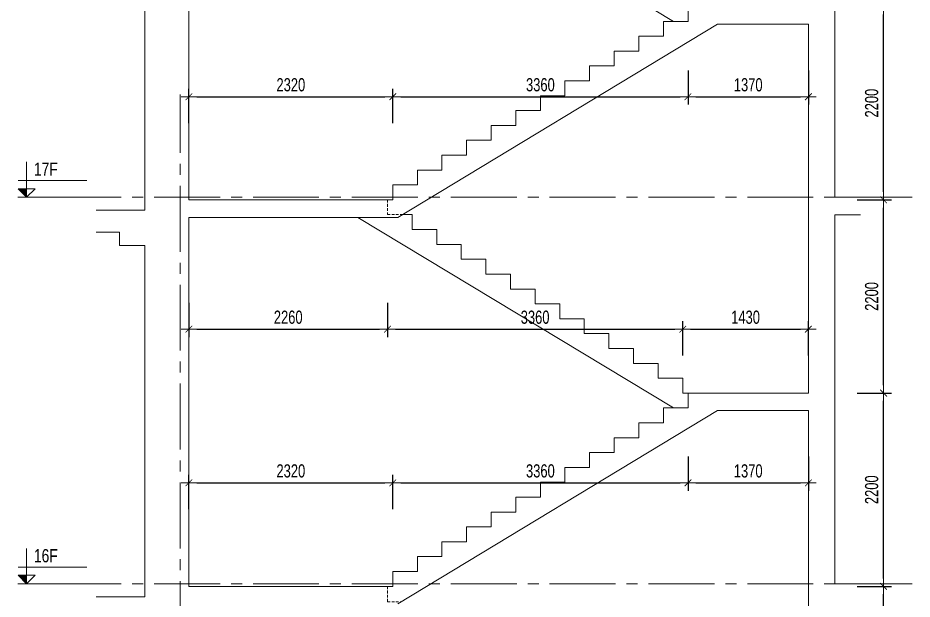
# Model space of a CAD drawing. Header units: millimetres. Extents: x -179076 to 254975, y -18667 to 296191.
# Drawn here: x 10397 to 20573, y 143530 to 150145 of the extents above; entities that cross this region are included whole.
import ezdxf

# ---------------------------------------------------------------- set-up
doc = ezdxf.new("R2010")
doc.units = ezdxf.units.MM
doc.linetypes.add('CENTER2', pattern=[1.125, 0.75, -0.125, 0.125, -0.125])
doc.linetypes.add('HIDDEN2', pattern=[4.762499999999999, 3.175, -1.5875])
doc.layers.get('Defpoints').update_dxf_attribs({"color": 151, "lineweight": 9})
for name, color, linetype, lineweight in [('NDC_S_ANNO', 7, 'Continuous', 20), ('NDC_S_AXIS', 5, 'CENTER2', 13), ('NDC_S_CONTINUOUS', 3, 'Continuous', 20), ('NDC_S_DIM', 1, 'Continuous', 15), ('NDC_S_HIDDEN', 8, 'HIDDEN2', 13), ('NDC_S_SLAB', 2, 'Continuous', 20), ('NDC_S_TEXT SYMBOL', 7, 'Continuous', 20), ('NDC_S_VN TEXT', 7, 'Continuous', 20)]:
    doc.layers.add(name, color=color, linetype=linetype, lineweight=lineweight)
doc.styles.add('NDC_ANNO', font='', dxfattribs={"width": 0.8})
doc.styles.add('NDC_DIM', font='', dxfattribs={"width": 0.75})
doc.styles.get('NDC_ANNO').set_extended_font_data('Dotum')
doc.styles.get('NDC_DIM').set_extended_font_data('Dotum')
doc.dimstyles.new('NDC_dim_60', dxfattribs={"dimscale": 60, "dimtxt": 2.5, "dimasz": 1.5, "dimexe": 1.5, "dimexo": 2.5, "dimgap": 1, "dimtad": 1, "dimdec": 0, "dimzin": 0, "dimdsep": 46, "dimtxsty": 'NDC_DIM', "dimblk": 'DIMMARK', "dimcen": 0.09, "dimdle": 1.2, "dimclrd": 1, "dimclre": 1, "dimclrt": 3, "dimadec": 0, "dimazin": 0, "dimtfac": 1, "dimtdec": 0, "dimtix": 1, "dimtofl": 0, "dimtmove": 0, "dimatfit": 3, "dimfxl": 5, "dimfxlon": 1, "dimtolj": 1, "dimtzin": 0, "dimarcsym": 0})

# ---------------------------------------------------------------- blocks, each defined once
blk = doc.blocks.new('kata_block_CT')
at = {"layer": 'NDC_S_ANNO'}
blk.add_hatch(color=3, dxfattribs=at).paths.add_polyline_path([(0, 1.596954857557648), (-1.612010908633238, 1.596954857557648), (0, 0)])
at = {"layer": 'NDC_S_ANNO', "ltscale": 50}
h = blk.add_hatch(dxfattribs=at)
h.set_pattern_fill('ANSI31', color=256, scale=1.406250541793835, style=0)
h.set_pattern_definition([(45.00000000000001, (0, 5.456968210637569e-12), (-3.157122508925224, 3.157122508925225), [])])
h.paths.add_polyline_path([(0, 1.596954857557648), (0, 0), (1.612010908924276, 1.596954857557648)])
for p, q in [((-1.592704896858777, 3.140833880479477), (11.46947077315417, 3.140833880479477)), ((11.56125648126181, 5.456968210637569e-12), (-1.63869572513795, 5.456968210637569e-12))]:
    blk.add_line(p, q, dxfattribs=at)
for points in [[(0, 6.69495074864426), (0, 0)], [(0, 0), (-1.612010908924276, 1.596954857557648), (0, 1.596954857557648)], [(0, 0), (1.612010908924276, 1.596954857557648), (0, 1.596954857557648)]]:
    blk.add_lwpolyline(points, dxfattribs=at)
at = {"layer": 'NDC_S_ANNO', "color": 8, "ltscale": 50}
blk.add_lwpolyline([(0, 0), (-1.612010908633238, 1.596954857557648), (0, 1.596954857557648)], dxfattribs=at)
at = {"layer": 'NDC_S_TEXT SYMBOL', "color": 3, "style": 'NDC_ANNO', "width": 0.8}
blk.add_attdef('CT', (1.409564409346785, 4.068271311703938), '', height=2.5, dxfattribs=at)
blk = doc.blocks.new('DIMMARK')
at = {"layer": 'NDC_S_DIM', "color": 1}
blk.add_line((-1.5, 0), (1, 0), dxfattribs=at)
at = {"layer": 'NDC_S_DIM', "color": 2, "const_width": 0.1}
blk.add_lwpolyline([(-0.4242640687119285, -0.4242640687119285), (0.4242640687119285, 0.4242640687119285)], dxfattribs=at)
blk = doc.blocks.new('*D2610')
at = {"layer": 'Defpoints', "color": 0, "transparency": 16777216}
for p in [(14603.08707415421, 143675.0816772164), (12342.86135629874, 143475.0816772164), (14603.08707415421, 142360.9282189544)]:
    blk.add_point(p, dxfattribs=at)
at = {"layer": 'NDC_S_DIM', "color": 1, "lineweight": -2, "transparency": 16777216}
for p, q in [((12342.86135629874, 142660.9282189544), (12342.86135629874, 142270.9282189544)), ((14603.08707415421, 142660.9282189544), (14603.08707415421, 142270.9282189544)), ((12432.86135629874, 142360.9282189544), (14513.08707415421, 142360.9282189544))]:
    blk.add_line(p, q, dxfattribs=at)
at = {"layer": 'NDC_S_DIM', "color": 1, "lineweight": -2, "transparency": 16777216, "xscale": 90, "yscale": 90, "zscale": 90, "rotation": 180}
blk.add_blockref('DIMMARK', (12342.86135629874, 142360.9282189544), dxfattribs=at)
at = {"layer": 'NDC_S_DIM', "color": 1, "lineweight": -2, "transparency": 16777216, "xscale": 90, "yscale": 90, "zscale": 90}
blk.add_blockref('DIMMARK', (14603.08707415421, 142360.9282189544), dxfattribs=at)
at = {"layer": 'NDC_S_DIM', "color": 3, "transparency": 16777216, "insert": (13472.97421522647, 142496.0299828622), "char_height": 150, "attachment_point": 5, "style": 'NDC_DIM'}
blk.add_mtext('\\A1;2260', dxfattribs=at)
blk = doc.blocks.new('*D2611')
at = {"layer": 'Defpoints', "color": 0, "transparency": 16777216}
for p in [(14603.08707415421, 143675.0816772164), (17963.31279189504, 142360.9282189544), (17963.31279189504, 141585.2355233724)]:
    blk.add_point(p, dxfattribs=at)
at = {"layer": 'NDC_S_DIM', "color": 1, "lineweight": -2, "transparency": 16777216}
for p, q in [((14603.08707415421, 142660.9282189544), (14603.08707415421, 142270.9282189544)), ((17963.31279189504, 142060.9282189544), (17963.31279189504, 142450.9282189544)), ((14693.08707415421, 142360.9282189544), (17873.31279189504, 142360.9282189544))]:
    blk.add_line(p, q, dxfattribs=at)
at = {"layer": 'NDC_S_DIM', "color": 1, "lineweight": -2, "transparency": 16777216, "xscale": 90, "yscale": 90, "zscale": 90, "rotation": 180}
blk.add_blockref('DIMMARK', (14603.08707415421, 142360.9282189544), dxfattribs=at)
at = {"layer": 'NDC_S_DIM', "color": 1, "lineweight": -2, "transparency": 16777216, "xscale": 90, "yscale": 90, "zscale": 90}
blk.add_blockref('DIMMARK', (17963.31279189504, 142360.9282189544), dxfattribs=at)
at = {"layer": 'NDC_S_DIM', "color": 3, "transparency": 16777216, "insert": (16283.19993302463, 142496.0299828622), "char_height": 150, "attachment_point": 5, "style": 'NDC_DIM'}
blk.add_mtext('\\A1;3360', dxfattribs=at)
blk = doc.blocks.new('*D2595')
at = {"layer": 'Defpoints', "color": 0, "transparency": 16777216}
for p in [(14663.08707415421, 144853.2790797823), (14663.08707415421, 143844.3124464492), (12343.08707403957, 143675.0816772164)]:
    blk.add_point(p, dxfattribs=at)
at = {"layer": 'NDC_S_DIM', "color": 1, "lineweight": -2, "transparency": 16777216}
for p, q in [((12343.08707403957, 144553.2790797823), (12343.08707403957, 144943.2790797823)), ((14663.08707415421, 144553.2790797823), (14663.08707415421, 144943.2790797823)), ((12433.08707403957, 144853.2790797823), (14573.08707415421, 144853.2790797823))]:
    blk.add_line(p, q, dxfattribs=at)
at = {"layer": 'NDC_S_DIM', "color": 1, "lineweight": -2, "transparency": 16777216, "xscale": 90, "yscale": 90, "zscale": 90, "rotation": 180}
blk.add_blockref('DIMMARK', (12343.08707403957, 144853.2790797823), dxfattribs=at)
at = {"layer": 'NDC_S_DIM', "color": 1, "lineweight": -2, "transparency": 16777216, "xscale": 90, "yscale": 90, "zscale": 90}
blk.add_blockref('DIMMARK', (14663.08707415421, 144853.2790797823), dxfattribs=at)
at = {"layer": 'NDC_S_DIM', "color": 3, "transparency": 16777216, "insert": (13503.08707409689, 144988.38084369), "char_height": 150, "attachment_point": 5, "style": 'NDC_DIM'}
blk.add_mtext('\\A1;2320', dxfattribs=at)
blk = doc.blocks.new('*D2596')
at = {"layer": 'Defpoints', "color": 0, "transparency": 16777216}
for p in [(18023.08707415421, 145705.8509079877), (18023.08707415421, 144853.2790797823), (14663.08707415421, 143844.3124464492)]:
    blk.add_point(p, dxfattribs=at)
at = {"layer": 'NDC_S_DIM', "color": 1, "lineweight": -2, "transparency": 16777216}
for p, q in [((18023.08707415421, 145153.2790797823), (18023.08707415421, 144763.2790797823)), ((14663.08707415421, 144553.2790797823), (14663.08707415421, 144943.2790797823)), ((14753.08707415421, 144853.2790797823), (17933.08707415421, 144853.2790797823))]:
    blk.add_line(p, q, dxfattribs=at)
at = {"layer": 'NDC_S_DIM', "color": 1, "lineweight": -2, "transparency": 16777216, "xscale": 90, "yscale": 90, "zscale": 90, "rotation": 180}
blk.add_blockref('DIMMARK', (14663.08707415421, 144853.2790797823), dxfattribs=at)
at = {"layer": 'NDC_S_DIM', "color": 1, "lineweight": -2, "transparency": 16777216, "xscale": 90, "yscale": 90, "zscale": 90}
blk.add_blockref('DIMMARK', (18023.08707415421, 144853.2790797823), dxfattribs=at)
at = {"layer": 'NDC_S_DIM', "color": 3, "transparency": 16777216, "insert": (16343.08707415421, 144988.38084369), "char_height": 150, "attachment_point": 5, "style": 'NDC_DIM'}
blk.add_mtext('\\A1;3360', dxfattribs=at)
blk = doc.blocks.new('*D2597')
at = {"layer": 'Defpoints', "color": 0, "transparency": 16777216}
for p in [(18023.08707415421, 145705.8509079877), (19393.08707400208, 145675.0816772185), (19393.08707400208, 144853.2790797823)]:
    blk.add_point(p, dxfattribs=at)
at = {"layer": 'NDC_S_DIM', "color": 1, "lineweight": -2, "transparency": 16777216}
for p, q in [((18023.08707415421, 145153.2790797823), (18023.08707415421, 144763.2790797823)), ((19393.08707400208, 145153.2790797823), (19393.08707400208, 144763.2790797823)), ((18113.08707415421, 144853.2790797823), (19303.08707400208, 144853.2790797823))]:
    blk.add_line(p, q, dxfattribs=at)
at = {"layer": 'NDC_S_DIM', "color": 1, "lineweight": -2, "transparency": 16777216, "xscale": 90, "yscale": 90, "zscale": 90, "rotation": 180}
blk.add_blockref('DIMMARK', (18023.08707415421, 144853.2790797823), dxfattribs=at)
at = {"layer": 'NDC_S_DIM', "color": 1, "lineweight": -2, "transparency": 16777216, "xscale": 90, "yscale": 90, "zscale": 90}
blk.add_blockref('DIMMARK', (19393.08707400208, 144853.2790797823), dxfattribs=at)
at = {"layer": 'NDC_S_DIM', "color": 3, "transparency": 16777216, "insert": (18708.08707407815, 144988.38084369), "char_height": 150, "attachment_point": 5, "style": 'NDC_DIM'}
blk.add_mtext('\\A1;1370', dxfattribs=at)
blk = doc.blocks.new('*D2598')
at = {"layer": 'Defpoints', "color": 0, "transparency": 16777216}
for p in [(14603.08707415421, 148075.0816772164), (12343.08707403957, 147875.0816772164), (14603.08707415421, 146602.6517819487)]:
    blk.add_point(p, dxfattribs=at)
at = {"layer": 'NDC_S_DIM', "color": 1, "lineweight": -2, "transparency": 16777216}
for p, q in [((12343.08707403957, 146902.6517819487), (12343.08707403957, 146512.6517819487)), ((14603.08707415421, 146902.6517819487), (14603.08707415421, 146512.6517819487)), ((12433.08707403957, 146602.6517819487), (14513.08707415421, 146602.6517819487))]:
    blk.add_line(p, q, dxfattribs=at)
at = {"layer": 'NDC_S_DIM', "color": 1, "lineweight": -2, "transparency": 16777216, "xscale": 90, "yscale": 90, "zscale": 90, "rotation": 180}
blk.add_blockref('DIMMARK', (12343.08707403957, 146602.6517819487), dxfattribs=at)
at = {"layer": 'NDC_S_DIM', "color": 1, "lineweight": -2, "transparency": 16777216, "xscale": 90, "yscale": 90, "zscale": 90}
blk.add_blockref('DIMMARK', (14603.08707415421, 146602.6517819487), dxfattribs=at)
at = {"layer": 'NDC_S_DIM', "color": 3, "transparency": 16777216, "insert": (13473.08707409689, 146737.7535458564), "char_height": 150, "attachment_point": 5, "style": 'NDC_DIM'}
blk.add_mtext('\\A1;2260', dxfattribs=at)
blk = doc.blocks.new('*D2599')
at = {"layer": 'Defpoints', "color": 0, "transparency": 16777216}
for p in [(14603.08707415421, 148075.0816772164), (17963.08707415421, 146602.6517819487), (17963.08707415421, 146044.3124464492)]:
    blk.add_point(p, dxfattribs=at)
at = {"layer": 'NDC_S_DIM', "color": 1, "lineweight": -2, "transparency": 16777216}
for p, q in [((14603.08707415421, 146902.6517819487), (14603.08707415421, 146512.6517819487)), ((17963.08707415421, 146302.6517819487), (17963.08707415421, 146692.6517819487)), ((14693.08707415421, 146602.6517819487), (17873.08707415421, 146602.6517819487))]:
    blk.add_line(p, q, dxfattribs=at)
at = {"layer": 'NDC_S_DIM', "color": 1, "lineweight": -2, "transparency": 16777216, "xscale": 90, "yscale": 90, "zscale": 90, "rotation": 180}
blk.add_blockref('DIMMARK', (14603.08707415421, 146602.6517819487), dxfattribs=at)
at = {"layer": 'NDC_S_DIM', "color": 1, "lineweight": -2, "transparency": 16777216, "xscale": 90, "yscale": 90, "zscale": 90}
blk.add_blockref('DIMMARK', (17963.08707415421, 146602.6517819487), dxfattribs=at)
at = {"layer": 'NDC_S_DIM', "color": 3, "transparency": 16777216, "insert": (16283.08707415421, 146737.7535458564), "char_height": 150, "attachment_point": 5, "style": 'NDC_DIM'}
blk.add_mtext('\\A1;3360', dxfattribs=at)
blk = doc.blocks.new('*D2600')
at = {"layer": 'Defpoints', "color": 0, "transparency": 16777216}
for p in [(19393.08707400205, 146602.6517819487), (17963.08707415421, 146044.3124464492), (19393.08707400205, 145875.0816772185)]:
    blk.add_point(p, dxfattribs=at)
at = {"layer": 'NDC_S_DIM', "color": 1, "lineweight": -2, "transparency": 16777216}
for p, q in [((17963.08707415421, 146302.6517819487), (17963.08707415421, 146692.6517819487)), ((19393.08707400205, 146302.6517819487), (19393.08707400205, 146692.6517819487)), ((18053.08707415421, 146602.6517819487), (19303.08707400205, 146602.6517819487))]:
    blk.add_line(p, q, dxfattribs=at)
at = {"layer": 'NDC_S_DIM', "color": 1, "lineweight": -2, "transparency": 16777216, "xscale": 90, "yscale": 90, "zscale": 90, "rotation": 180}
blk.add_blockref('DIMMARK', (17963.08707415421, 146602.6517819487), dxfattribs=at)
at = {"layer": 'NDC_S_DIM', "color": 1, "lineweight": -2, "transparency": 16777216, "xscale": 90, "yscale": 90, "zscale": 90}
blk.add_blockref('DIMMARK', (19393.08707400205, 146602.6517819487), dxfattribs=at)
at = {"layer": 'NDC_S_DIM', "color": 3, "transparency": 16777216, "insert": (18678.08707407813, 146737.7535458564), "char_height": 150, "attachment_point": 5, "style": 'NDC_DIM'}
blk.add_mtext('\\A1;1430', dxfattribs=at)
blk = doc.blocks.new('*D2639')
at = {"layer": 'Defpoints', "color": 0, "transparency": 16777216}
for p in [(14663.08707415421, 149248.1404241254), (12343.08707403957, 148075.0816772164), (14663.08707415421, 148075.0816772164)]:
    blk.add_point(p, dxfattribs=at)
at = {"layer": 'NDC_S_DIM', "color": 1, "lineweight": -2, "transparency": 16777216}
for p, q in [((12343.08707403957, 148948.1404241254), (12343.08707403957, 149338.1404241254)), ((14663.08707415421, 148948.1404241254), (14663.08707415421, 149338.1404241254)), ((12433.08707403957, 149248.1404241254), (14573.08707415421, 149248.1404241254))]:
    blk.add_line(p, q, dxfattribs=at)
at = {"layer": 'NDC_S_DIM', "color": 1, "lineweight": -2, "transparency": 16777216, "xscale": 90, "yscale": 90, "zscale": 90, "rotation": 180}
blk.add_blockref('DIMMARK', (12343.08707403957, 149248.1404241254), dxfattribs=at)
at = {"layer": 'NDC_S_DIM', "color": 1, "lineweight": -2, "transparency": 16777216, "xscale": 90, "yscale": 90, "zscale": 90}
blk.add_blockref('DIMMARK', (14663.08707415421, 149248.1404241254), dxfattribs=at)
at = {"layer": 'NDC_S_DIM', "color": 3, "transparency": 16777216, "insert": (13503.08707409689, 149383.2421880332), "char_height": 150, "attachment_point": 5, "style": 'NDC_DIM'}
blk.add_mtext('\\A1;2320', dxfattribs=at)
blk = doc.blocks.new('*D2640')
at = {"layer": 'Defpoints', "color": 0, "transparency": 16777216}
for p in [(18023.08707415421, 150105.8509079877), (18023.08707415421, 149248.1404241254), (14663.08707415421, 148075.0816772164)]:
    blk.add_point(p, dxfattribs=at)
at = {"layer": 'NDC_S_DIM', "color": 1, "lineweight": -2, "transparency": 16777216}
for p, q in [((18023.08707415421, 149548.1404241254), (18023.08707415421, 149158.1404241254)), ((14663.08707415421, 148948.1404241254), (14663.08707415421, 149338.1404241254)), ((14753.08707415421, 149248.1404241254), (17933.08707415421, 149248.1404241254))]:
    blk.add_line(p, q, dxfattribs=at)
at = {"layer": 'NDC_S_DIM', "color": 1, "lineweight": -2, "transparency": 16777216, "xscale": 90, "yscale": 90, "zscale": 90, "rotation": 180}
blk.add_blockref('DIMMARK', (14663.08707415421, 149248.1404241254), dxfattribs=at)
at = {"layer": 'NDC_S_DIM', "color": 1, "lineweight": -2, "transparency": 16777216, "xscale": 90, "yscale": 90, "zscale": 90}
blk.add_blockref('DIMMARK', (18023.08707415421, 149248.1404241254), dxfattribs=at)
at = {"layer": 'NDC_S_DIM', "color": 3, "transparency": 16777216, "insert": (16343.08707415421, 149383.2421880332), "char_height": 150, "attachment_point": 5, "style": 'NDC_DIM'}
blk.add_mtext('\\A1;3360', dxfattribs=at)
blk = doc.blocks.new('*D2641')
at = {"layer": 'Defpoints', "color": 0, "transparency": 16777216}
for p in [(18023.08707415421, 150105.8509079877), (19393.08707400208, 150075.0816772185), (19393.08707400208, 149248.1404241254)]:
    blk.add_point(p, dxfattribs=at)
at = {"layer": 'NDC_S_DIM', "color": 1, "lineweight": -2, "transparency": 16777216}
for p, q in [((18023.08707415421, 149548.1404241254), (18023.08707415421, 149158.1404241254)), ((19393.08707400208, 149548.1404241254), (19393.08707400208, 149158.1404241254)), ((18113.08707415421, 149248.1404241254), (19303.08707400208, 149248.1404241254))]:
    blk.add_line(p, q, dxfattribs=at)
at = {"layer": 'NDC_S_DIM', "color": 1, "lineweight": -2, "transparency": 16777216, "xscale": 90, "yscale": 90, "zscale": 90, "rotation": 180}
blk.add_blockref('DIMMARK', (18023.08707415421, 149248.1404241254), dxfattribs=at)
at = {"layer": 'NDC_S_DIM', "color": 1, "lineweight": -2, "transparency": 16777216, "xscale": 90, "yscale": 90, "zscale": 90}
blk.add_blockref('DIMMARK', (19393.08707400208, 149248.1404241254), dxfattribs=at)
at = {"layer": 'NDC_S_DIM', "color": 3, "transparency": 16777216, "insert": (18708.08707407814, 149383.2421880332), "char_height": 150, "attachment_point": 5, "style": 'NDC_DIM'}
blk.add_mtext('\\A1;1370', dxfattribs=at)
blk = doc.blocks.new('*D2997')
at = {"layer": 'Defpoints', "color": 0, "transparency": 16777216}
for p in [(14663.08707415422, 143675.0816772165), (20248.54102584863, 143675.0816772165), (17963.31279189505, 141411.0816772185)]:
    blk.add_point(p, dxfattribs=at)
at = {"layer": 'NDC_S_DIM', "color": 1, "lineweight": -2, "transparency": 16777216}
for p, q in [((19948.54102584863, 143675.0816772165), (20338.54102584863, 143675.0816772165)), ((20248.54102584863, 141501.0816772185), (20248.54102584863, 143585.0816772165)), ((19948.54102584863, 141411.0816772185), (20338.54102584863, 141411.0816772185))]:
    blk.add_line(p, q, dxfattribs=at)
at = {"layer": 'NDC_S_DIM', "color": 1, "lineweight": -2, "transparency": 16777216, "xscale": 90, "yscale": 90, "zscale": 90}
for p, rotation in [((20248.54102584863, 143675.0816772165), 90), ((20248.54102584863, 141411.0816772185), 270)]:
    blk.add_blockref('DIMMARK', p, dxfattribs=dict(at, rotation=rotation))
at = {"layer": 'NDC_S_DIM', "color": 3, "transparency": 16777216, "insert": (20113.43926194094, 142543.0816772175), "char_height": 150, "attachment_point": 5, "rotation": 90, "style": 'NDC_DIM'}
blk.add_mtext('\\A1;2264', dxfattribs=at)
blk = doc.blocks.new('*D2998')
at = {"layer": 'Defpoints', "color": 0, "transparency": 16777216}
for p in [(17963.08707415422, 145875.0816772185), (20248.54102584864, 145875.0816772185), (14663.08707415422, 143675.0816772165)]:
    blk.add_point(p, dxfattribs=at)
at = {"layer": 'NDC_S_DIM', "color": 1, "lineweight": -2, "transparency": 16777216}
for p, q in [((19948.54102584864, 145875.0816772185), (20338.54102584864, 145875.0816772185)), ((20248.54102584864, 143765.0816772165), (20248.54102584864, 145785.0816772185)), ((19948.54102584864, 143675.0816772165), (20338.54102584864, 143675.0816772165))]:
    blk.add_line(p, q, dxfattribs=at)
at = {"layer": 'NDC_S_DIM', "color": 1, "lineweight": -2, "transparency": 16777216, "xscale": 90, "yscale": 90, "zscale": 90}
for p, rotation in [((20248.54102584864, 145875.0816772185), 90), ((20248.54102584864, 143675.0816772165), 270)]:
    blk.add_blockref('DIMMARK', p, dxfattribs=dict(at, rotation=rotation))
at = {"layer": 'NDC_S_DIM', "color": 3, "transparency": 16777216, "insert": (20113.43926194094, 144775.0816772175), "char_height": 150, "attachment_point": 5, "rotation": 90, "style": 'NDC_DIM'}
blk.add_mtext('\\A1;2200', dxfattribs=at)
blk = doc.blocks.new('*D2999')
at = {"layer": 'Defpoints', "color": 0, "transparency": 16777216}
for p in [(14663.08707415421, 148075.0816772165), (20248.54102584865, 148075.0816772165), (17963.08707415422, 145875.0816772185)]:
    blk.add_point(p, dxfattribs=at)
at = {"layer": 'NDC_S_DIM', "color": 1, "lineweight": -2, "transparency": 16777216}
for p, q in [((19948.54102584865, 148075.0816772165), (20338.54102584865, 148075.0816772165)), ((20248.54102584865, 145965.0816772185), (20248.54102584865, 147985.0816772165)), ((19948.54102584865, 145875.0816772185), (20338.54102584865, 145875.0816772185))]:
    blk.add_line(p, q, dxfattribs=at)
at = {"layer": 'NDC_S_DIM', "color": 1, "lineweight": -2, "transparency": 16777216, "xscale": 90, "yscale": 90, "zscale": 90}
for p, rotation in [((20248.54102584865, 148075.0816772165), 90), ((20248.54102584865, 145875.0816772185), 270)]:
    blk.add_blockref('DIMMARK', p, dxfattribs=dict(at, rotation=rotation))
at = {"layer": 'NDC_S_DIM', "color": 3, "transparency": 16777216, "insert": (20113.43926194095, 146975.0816772175), "char_height": 150, "attachment_point": 5, "rotation": 90, "style": 'NDC_DIM'}
blk.add_mtext('\\A1;2200', dxfattribs=at)
blk = doc.blocks.new('*D3000')
at = {"layer": 'Defpoints', "color": 0, "transparency": 16777216}
for p in [(17963.08707415421, 150275.0816772185), (20248.54102584866, 150275.0816772185), (14663.08707415421, 148075.0816772165)]:
    blk.add_point(p, dxfattribs=at)
at = {"layer": 'NDC_S_DIM', "color": 1, "lineweight": -2, "transparency": 16777216}
for p, q in [((19948.54102584866, 150275.0816772185), (20338.54102584866, 150275.0816772185)), ((20248.54102584866, 148165.0816772165), (20248.54102584866, 150185.0816772185)), ((19948.54102584866, 148075.0816772165), (20338.54102584866, 148075.0816772165))]:
    blk.add_line(p, q, dxfattribs=at)
at = {"layer": 'NDC_S_DIM', "color": 1, "lineweight": -2, "transparency": 16777216, "xscale": 90, "yscale": 90, "zscale": 90}
for p, rotation in [((20248.54102584866, 150275.0816772185), 90), ((20248.54102584866, 148075.0816772165), 270)]:
    blk.add_blockref('DIMMARK', p, dxfattribs=dict(at, rotation=rotation))
at = {"layer": 'NDC_S_DIM', "color": 3, "transparency": 16777216, "insert": (20113.43926194096, 149175.0816772175), "char_height": 150, "attachment_point": 5, "rotation": 90, "style": 'NDC_DIM'}
blk.add_mtext('\\A1;2200', dxfattribs=at)

msp = doc.modelspace()

# ---------------------------------------------------------------- linework, layer by layer
at = {"layer": 'NDC_S_AXIS', "ltscale": 1000}
msp.add_line((12243.08707416477, 128357.9027422242), (12243.08707416477, 149273.572735595), dxfattribs=at)
for points in [[(20573.49861988531, 148105.0816772185), (10396.72176712228, 148105.0816772185)], [(20573.49861988531, 143705.0816772185), (10396.72176712228, 143705.0816772185)]]:
    msp.add_lwpolyline(points, dxfattribs=at)
at = {"layer": 'NDC_S_CONTINUOUS'}
for p, q in [((17856.43370685191, 150105.8509079877), (14267.34279776403, 152275.0816772164)), ((17856.43370685174, 145705.8509079877), (14267.34279776447, 147875.0816772164))]:
    msp.add_line(p, q, dxfattribs=at)
msp.add_lwpolyline([(18023.08707415421, 145875.0816772185), (17963.08707415421, 145875.0816772185), (17963.08707415421, 146044.3124464492), (17683.08707415421, 146044.3124464492), (17683.08707415421, 146213.54321568), (17403.08707415421, 146213.54321568), (17403.08707415421, 146382.7739849108), (17123.08707415421, 146382.7739849108), (17123.08707415421, 146552.0047541416), (16843.08707415421, 146552.0047541416), (16843.08707415421, 146721.2355233724), (16563.08707415421, 146721.2355233724), (16563.08707415421, 146890.4662926031), (16283.08707415421, 146890.4662926031), (16283.08707415421, 147059.6970618339), (16003.08707415421, 147059.6970618339), (16003.08707415421, 147228.9278310646), (15723.08707415421, 147228.9278310646), (15723.08707415421, 147398.1586002954), (15443.08707415421, 147398.1586002954), (15443.08707415421, 147567.3893695262), (15163.08707415421, 147567.3893695262), (15163.08707415421, 147736.620138757), (14883.08707415421, 147736.620138757), (14883.08707415421, 147905.8509079877), (14769.74044145659, 147905.8509079877)], dxfattribs=at)
at = {"layer": 'NDC_S_HIDDEN', "ltscale": 10}
for points in [[(14323.08707415421, 148075.0816772185), (14603.08707415421, 148075.0816772185), (14603.08707415421, 147905.8509079877), (14769.74044145659, 147905.8509079877)], [(14323.08707415421, 148075.0816772185), (14603.08707415421, 148075.0816772185), (14603.08707415421, 147905.8509079877), (14769.74044145659, 147905.8509079877)], [(14323.06826434247, 143675.0816772185), (14603.08707415421, 143675.0816772185), (14603.08707415421, 143500.9278310646), (14761.59498691114, 143500.9278310646)]]:
    msp.add_lwpolyline(points, dxfattribs=at)
at = {"layer": 'NDC_S_SLAB'}
for p, q in [((12343.08707403957, 152275.0816772164), (12343.08707403957, 148075.0816772164)), ((19693.08707400208, 152305.0816772185), (19693.08707400208, 148105.0816772185)), ((11843.0870740384, 151955.0816772192), (11843.08707403861, 147955.0816772191)), ((18358.83135054756, 150075.0816772185), (14718.83135054409, 147875.0816772164)), ((18358.83135054756, 150075.0816772185), (19393.08707400208, 150075.0816772185)), ((19393.08707400208, 150075.0816772185), (19393.08707400208, 148105.0816772185)), ((19393.08707400205, 148105.0816772185), (19393.08707400205, 145875.0816772185)), ((11286.55342491924, 147955.081677219), (11843.08707403957, 147955.0816772192)), ((14718.8313505441, 147875.0816772164), (12342.86135629874, 147875.0816772164)), ((12343.08707403957, 147875.0816772164), (12343.08707403957, 143675.0816772164)), ((19984.66218943697, 147905.0816772185), (19693.08707400208, 147905.0816772185)), ((19693.08707400208, 147905.0816772185), (19693.08707400208, 143705.0816772185)), ((11286.55342491924, 147705.081677219), (11551.61939841958, 147705.081677219)), ((11551.61939841958, 147705.081677219), (11551.61939841958, 147555.081677219)), ((11551.61939841958, 147555.081677219), (11843.08707403957, 147555.0816772192)), ((11843.08707403841, 147555.0816772192), (11843.08707403861, 143555.0816772191)), ((18358.83135054756, 145675.0816772185), (14718.8313505441, 143475.0816772164)), ((18358.83135054756, 145675.0816772185), (19393.08707400208, 145675.0816772185)), ((19393.08707400208, 145675.0816772185), (19393.08707400208, 143705.0816772185)), ((11286.55342491924, 143555.081677219), (11843.08707403957, 143555.0816772192))]:
    msp.add_line(p, q, dxfattribs=at)
for points in [[(12343.08707403957, 148075.0816772164), (14663.08707415421, 148075.0816772164), (14663.08707415421, 148244.3124464492), (14943.08707415421, 148244.3124464492), (14943.08707415421, 148413.54321568), (15223.08707415421, 148413.54321568), (15223.08707415421, 148582.7739849108), (15503.08707415421, 148582.7739849108), (15503.08707415421, 148752.0047541416), (15783.08707415421, 148752.0047541416), (15783.08707415421, 148921.2355233724), (16063.08707415421, 148921.2355233724), (16063.08707415421, 149090.4662926031), (16343.08707415421, 149090.4662926031), (16343.08707415421, 149259.6970618339), (16623.08707415421, 149259.6970618339), (16623.08707415421, 149428.9278310646), (16903.08707415421, 149428.9278310646), (16903.08707415421, 149598.1586002954), (17183.08707415421, 149598.1586002954), (17183.08707415421, 149767.3893695262), (17463.08707415421, 149767.3893695262), (17463.08707415421, 149936.620138757), (17743.08707415421, 149936.620138757), (17743.08707415421, 150105.8509079877), (18023.08707415421, 150105.8509079877), (18023.08707415421, 150275.0816772185)], [(19984.66218943697, 148105.0816772185), (19693.08707400208, 148105.0816772185)], [(12343.08707403957, 143675.0816772164), (14663.08707415421, 143675.0816772164), (14663.08707415421, 143844.3124464492), (14943.08707415421, 143844.3124464492), (14943.08707415421, 144013.54321568), (15223.08707415421, 144013.54321568), (15223.08707415421, 144182.7739849108), (15503.08707415421, 144182.7739849108), (15503.08707415421, 144352.0047541416), (15783.08707415421, 144352.0047541416), (15783.08707415421, 144521.2355233724), (16063.08707415421, 144521.2355233724), (16063.08707415421, 144690.4662926031), (16343.08707415421, 144690.4662926031), (16343.08707415421, 144859.6970618339), (16623.08707415421, 144859.6970618339), (16623.08707415421, 145028.9278310646), (16903.08707415421, 145028.9278310646), (16903.08707415421, 145198.1586002954), (17183.08707415421, 145198.1586002954), (17183.08707415421, 145367.3893695262), (17463.08707415421, 145367.3893695262), (17463.08707415421, 145536.620138757), (17743.08707415421, 145536.620138757), (17743.08707415421, 145705.8509079877), (18023.08707415421, 145705.8509079877), (18023.08707415421, 145875.0816772185), (19393.08707400203, 145875.0816772185)], [(19393.31279174289, 141411.0816772185), (19393.31279174289, 143705.0816772185)], [(19984.66218943697, 143705.0816772185), (19693.08707400208, 143705.0816772185)]]:
    msp.add_lwpolyline(points, dxfattribs=at)

# ---------------------------------------------------------------- block references
at = {"layer": 'NDC_S_VN TEXT', "xscale": 60, "yscale": 60, "zscale": 60}
for p, values in [((10495.04351063056, 148105.0816772182), {'CT': '17F'}), ((10495.04351063056, 143705.0816772182), {'CT': '16F'})]:
    msp.add_blockref('kata_block_CT', p, dxfattribs=at).add_auto_attribs(values)

# ---------------------------------------------------------------- dimensions: what is measured, and where the dimension line sits
at = {"layer": 'NDC_S_DIM'}
for base, p1, p2, picture, middle in [((20248.54102584866, 150275.0816772185), (14663.0870741542, 148075.0816772164), (17963.0870741542, 150275.0816772185), '*D3000', (20113.43926194096, 149175.0816772175)), ((20248.54102584865, 148075.0816772165), (17963.08707415421, 145875.0816772185), (14663.0870741542, 148075.0816772164), '*D2999', (20113.43926194095, 146975.0816772175)), ((20248.54102584864, 145875.0816772185), (14663.08707415421, 143675.0816772164), (17963.08707415421, 145875.0816772185), '*D2998', (20113.43926194094, 144775.0816772175)), ((20248.54102584863, 143675.0816772165), (17963.31279189504, 141411.0816772185), (14663.08707415421, 143675.0816772164), '*D2997', (20113.43926194094, 142543.0816772175))]:
    dim = msp.add_linear_dim(base=base, p1=p1, p2=p2, angle=90, dimstyle='NDC_dim_60', override={"dimtmove": 1}, dxfattribs=at)
    dim.commit()
    dim.dimension.update_dxf_attribs({"geometry": picture, "text_midpoint": middle})
for base, p1, p2, picture, middle in [((18023.08707415421, 149248.1404241254), (14663.08707415421, 148075.0816772164), (18023.08707415421, 150105.8509079877), '*D2640', (16343.08707415421, 149383.2421880332)), ((19393.08707400208, 149248.1404241254), (18023.08707415421, 150105.8509079877), (19393.08707400208, 150075.0816772185), '*D2641', (18708.08707407814, 149383.2421880332)), ((17963.08707415421, 146602.6517819487), (14603.08707415421, 148075.0816772164), (17963.08707415421, 146044.3124464492), '*D2599', (16283.08707415421, 146737.7535458564)), ((19393.08707400205, 146602.6517819487), (17963.08707415421, 146044.3124464492), (19393.08707400205, 145875.0816772185), '*D2600', (18678.08707407813, 146737.7535458564)), ((18023.08707415421, 144853.2790797823), (14663.08707415421, 143844.3124464492), (18023.08707415421, 145705.8509079877), '*D2596', (16343.08707415421, 144988.38084369)), ((19393.08707400208, 144853.2790797823), (18023.08707415421, 145705.8509079877), (19393.08707400208, 145675.0816772185), '*D2597', (18708.08707407815, 144988.38084369)), ((17963.31279189504, 142360.9282189544), (14603.08707415421, 143675.0816772164), (17963.31279189504, 141585.2355233724), '*D2611', (16283.19993302463, 142496.0299828622))]:
    dim = msp.add_linear_dim(base=base, p1=p1, p2=p2, dimstyle='NDC_dim_60', override={"dimtmove": 1}, dxfattribs=at)
    dim.commit()
    dim.dimension.update_dxf_attribs({"geometry": picture, "text_midpoint": middle})
for base, p1, p2, picture, middle in [((14663.08707415421, 149248.1404241254), (12343.08707403957, 148075.0816772164), (14663.08707415421, 148075.0816772164), '*D2639', (13503.08707409689, 149383.2421880332)), ((14603.08707415421, 146602.6517819487), (12343.08707403957, 147875.0816772164), (14603.08707415421, 148075.0816772164), '*D2598', (13473.08707409689, 146737.7535458564)), ((14663.08707415421, 144853.2790797823), (12343.08707403957, 143675.0816772164), (14663.08707415421, 143844.3124464492), '*D2595', (13503.08707409689, 144988.38084369)), ((14603.08707415421, 142360.9282189544), (12342.86135629874, 143475.0816772164), (14603.08707415421, 143675.0816772164), '*D2610', (13472.97421522647, 142496.0299828622))]:
    dim = msp.add_linear_dim(base=base, p1=p1, p2=p2, dimstyle='NDC_dim_60', dxfattribs=at)
    dim.commit()
    dim.dimension.update_dxf_attribs({"geometry": picture, "text_midpoint": middle})

doc.saveas('drawing.dxf')
